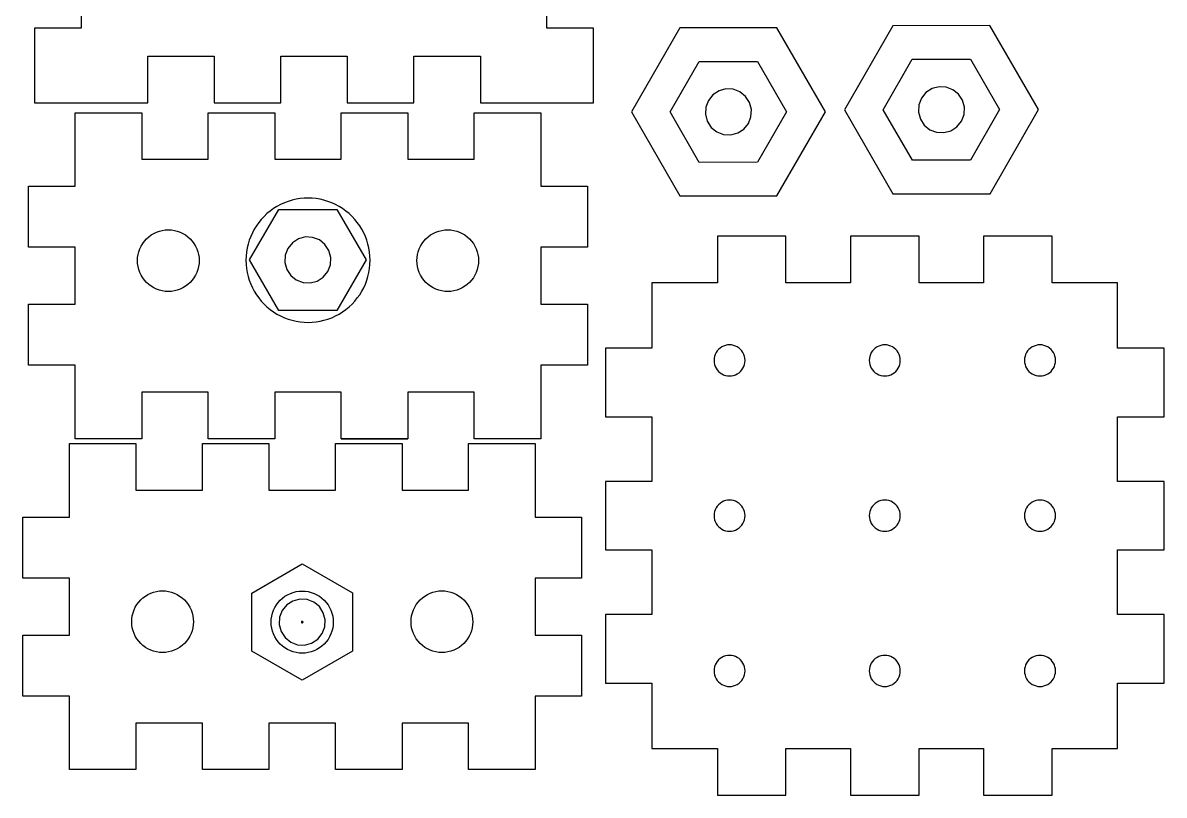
# Model space of a CAD drawing. Extents: x 67 to 159, y 20 to 129.
# Drawn here: x 67.1 to 158.7, y 20.2 to 82.2 of the extents above; entities that cross this region are included whole.
import ezdxf

# ---------------------------------------------------------------- set-up
doc = ezdxf.new("R2010")
doc.units = 0
doc.layers.add('Default', color=7, linetype='CONTINUOUS')

msp = doc.modelspace()

# ---------------------------------------------------------------- linework, layer by layer
at = {"layer": 'Default', "color": 7}
for points in [[(71.811983, 86.468115), (71.811983, 81.735785)], [(109.172663, 81.735785), (109.172663, 86.468115)], [(68.075914, 81.735785), (68.075914, 75.758064)], [(71.811983, 81.735785), (68.075914, 81.735785)], [(112.908729, 81.735785), (109.172663, 81.735785)], [(112.908729, 75.758064), (112.908729, 81.735785)], [(119.84101, 81.757315), (115.953478, 75.014205)], [(127.62447, 81.762172), (119.84101, 81.757318)], [(131.520413, 75.023933), (127.62447, 81.762172)], [(136.933511, 81.933545), (133.04599, 75.190441)], [(144.716974, 81.938414), (136.933511, 81.93356)], [(148.612905, 75.200155), (144.716974, 81.938414)], [(77.149206, 79.494122), (82.486489, 79.494122)], [(77.149206, 75.758064), (77.149206, 79.494122)], [(82.486489, 79.494122), (82.486489, 75.758064)], [(87.823703, 79.494122), (93.160943, 79.494122)], [(87.823706, 75.758064), (87.823703, 79.494122)], [(93.160943, 79.494122), (93.160946, 75.758064)], [(98.498155, 79.494122), (103.83544, 79.494122)], [(98.498155, 75.758064), (98.498155, 79.494122)], [(103.83544, 79.494122), (103.83544, 75.758064)], [(119.066869, 75.016147), (121.399396, 79.062011)], [(121.399396, 79.062011), (126.069463, 79.064946)], [(126.069463, 79.064938), (128.407036, 75.02198)], [(136.159381, 75.192402), (138.491894, 79.238244)], [(138.491894, 79.238236), (143.161964, 79.241171)], [(143.161964, 79.241162), (145.499526, 75.198213)], [(140.634666, 77.037501), (140.074941, 76.88715)], [(141.213479, 77.007532), (140.634666, 77.037501)], [(141.754685, 76.800169), (141.213479, 77.007532)], [(122.496526, 76.394929), (122.132079, 75.944294)], [(122.982434, 76.710925), (122.496526, 76.394929)], [(123.542143, 76.861251), (122.982434, 76.710925)], [(124.120969, 76.83129), (123.542143, 76.861251)], [(124.662167, 76.623927), (124.120969, 76.83129)], [(125.1128, 76.25948), (124.662167, 76.623927)], [(125.42879, 75.773564), (125.1128, 76.25948)], [(139.224599, 76.120541), (139.017237, 75.579335)], [(139.58905, 76.571179), (139.224599, 76.120541)], [(140.074941, 76.88715), (139.58905, 76.571179)], [(142.205323, 76.435715), (141.754685, 76.800169)], [(142.521291, 75.949828), (142.205323, 76.435715)], [(68.075914, 75.758064), (77.149206, 75.758064)], [(82.486489, 75.758064), (87.823706, 75.758064)], [(93.160946, 75.758064), (98.498155, 75.758064)], [(103.83544, 75.758064), (112.908729, 75.758064)], [(121.924719, 75.403096), (121.894735, 74.824255)], [(122.132079, 75.944294), (121.924719, 75.403096)], [(125.579132, 75.213883), (125.42879, 75.773564)], [(125.549158, 74.635034), (125.579132, 75.213883)], [(133.04599, 75.190441), (136.941921, 68.452182)], [(138.496946, 71.149453), (136.159384, 75.192402)], [(139.017237, 75.579335), (138.987268, 75.000522)], [(142.671645, 75.390102), (142.521291, 75.949828)], [(142.641676, 74.811287), (142.671645, 75.390102)], [(145.49952, 75.198213), (143.167015, 71.152366)], [(144.725384, 68.457059), (148.6129, 75.200155)], [(71.328882, 74.951369), (76.666102, 74.951369)], [(71.328882, 69.051494), (71.328882, 74.951369)], [(76.666102, 74.951369), (76.666102, 71.2153)], [(82.003387, 74.951369), (87.340596, 74.951369)], [(82.003387, 71.2153), (82.003387, 74.951369)], [(87.340596, 74.951369), (87.340596, 71.2153)], [(92.677824, 74.951369), (98.015053, 74.951369)], [(92.677824, 71.2153), (92.677824, 74.951369)], [(98.015053, 74.951369), (98.015053, 71.2153)], [(103.352273, 74.951369), (108.689558, 74.951369)], [(103.352273, 71.2153), (103.352273, 74.951369)], [(108.689558, 74.951369), (108.689558, 69.051494)], [(115.953475, 75.014205), (119.84942, 68.275949)], [(121.40442, 70.973198), (119.066858, 75.016147)], [(121.894735, 74.824255), (122.045103, 74.264558)], [(122.045103, 74.264558), (122.361071, 73.778653)], [(125.341798, 74.093836), (125.549158, 74.635034)], [(128.40703, 75.02198), (126.074514, 70.97611)], [(127.632881, 68.280818), (131.520404, 75.023933)], [(138.987268, 75.000522), (139.137619, 74.440797)], [(139.137619, 74.440797), (139.453586, 73.954906)], [(142.06986, 73.819445), (142.434313, 74.270083)], [(142.434313, 74.270083), (142.641676, 74.811287)], [(122.361071, 73.778653), (122.811704, 73.414206)], [(122.811704, 73.414206), (123.352901, 73.206846)], [(123.931751, 73.176871), (124.491434, 73.327213)], [(124.491434, 73.327213), (124.97735, 73.643201)], [(124.97735, 73.643201), (125.341798, 74.093836)], [(139.453586, 73.954906), (139.904227, 73.590455)], [(139.904227, 73.590455), (140.445431, 73.383093)], [(140.445431, 73.383093), (141.024246, 73.353123)], [(141.024246, 73.353123), (141.583972, 73.503475)], [(141.583972, 73.503475), (142.06986, 73.819445)], [(123.352901, 73.206846), (123.931751, 73.176871)], [(76.666102, 71.2153), (82.003387, 71.2153)], [(87.340596, 71.2153), (92.677824, 71.2153)], [(98.015053, 71.2153), (103.352273, 71.2153)], [(126.074514, 70.97611), (121.404425, 70.973203)], [(143.167015, 71.15238), (138.496937, 71.149445)], [(67.592813, 69.051494), (71.328882, 69.051494)], [(67.592813, 64.163472), (67.592813, 69.051494)], [(108.689558, 69.051494), (112.425627, 69.051494)], [(112.425627, 69.051494), (112.425627, 64.163472)], [(119.849415, 68.275949), (127.632881, 68.280803)], [(136.941921, 68.452196), (144.72539, 68.457079)], [(85.324705, 63.142028), (87.65721, 67.187879)], [(87.65721, 67.187884), (92.327299, 67.190791)], [(92.327299, 67.190797), (94.664872, 63.147842)], [(77.230809, 65.002655), (77.425895, 65.147364)], [(77.425895, 65.147364), (77.634243, 65.272214)], [(77.634243, 65.272214), (77.853797, 65.376074)], [(77.853797, 65.376074), (78.082507, 65.457896)], [(78.082507, 65.457896), (78.318129, 65.516926)], [(78.318129, 65.516926), (78.558422, 65.552542)], [(78.558422, 65.552531), (78.801017, 65.564497)], [(78.801017, 65.564497), (79.043612, 65.552531)], [(79.043612, 65.552542), (79.283902, 65.516926)], [(79.283902, 65.516926), (79.519524, 65.457896)], [(79.519524, 65.457896), (79.748234, 65.376074)], [(79.748234, 65.376074), (79.967789, 65.272214)], [(79.967789, 65.272214), (80.176139, 65.147364)], [(80.176139, 65.147364), (80.371222, 65.002655)], [(99.647215, 65.002655), (99.842301, 65.147364)], [(99.842301, 65.147364), (100.050649, 65.272214)], [(100.050649, 65.272214), (100.270206, 65.376074)], [(100.270206, 65.376074), (100.498913, 65.457896)], [(100.498913, 65.457896), (100.734535, 65.516926)], [(100.734535, 65.516926), (100.974828, 65.552542)], [(100.974828, 65.552531), (101.217423, 65.564497)], [(101.217423, 65.564497), (101.460018, 65.552531)], [(101.460018, 65.552542), (101.700311, 65.516926)], [(101.700311, 65.516926), (101.93593, 65.457896)], [(101.93593, 65.457896), (102.164578, 65.376074)], [(102.164578, 65.376074), (102.384197, 65.272214)], [(102.384197, 65.272214), (102.592545, 65.147364)], [(102.592545, 65.147364), (102.787631, 65.002655)], [(122.86175, 65.052081), (122.86175, 61.316012)], [(128.354703, 65.052081), (122.86175, 65.052081)], [(128.354703, 61.316012), (128.354703, 65.052081)], [(133.536249, 65.052081), (133.536249, 61.316012)], [(139.029157, 65.052081), (133.536249, 65.052081)], [(139.029157, 61.316012), (139.029157, 65.052081)], [(144.210698, 65.052081), (144.210698, 61.316012)], [(149.703651, 65.052081), (144.210698, 65.052081)], [(149.703651, 61.316012), (149.703651, 65.052081)], [(71.328882, 64.163472), (67.592813, 64.163472)], [(71.328882, 59.58679), (71.328882, 64.163472)], [(76.514295, 64.036509), (76.618155, 64.256126)], [(76.618155, 64.256126), (76.743002, 64.464474)], [(76.743002, 64.464474), (76.887714, 64.65956)], [(76.887714, 64.65956), (77.050793, 64.839513)], [(77.050793, 64.839513), (77.230809, 65.002655)], [(80.371222, 65.002655), (80.551176, 64.839513)], [(80.551176, 64.839513), (80.714317, 64.65956)], [(80.714317, 64.65956), (80.859029, 64.464474)], [(80.859029, 64.464474), (80.983876, 64.256126)], [(80.983876, 64.256126), (81.087739, 64.036509)], [(88.754391, 64.520805), (88.389938, 64.070164)], [(89.24029, 64.836767), (88.754391, 64.520805)], [(89.799987, 64.987135), (89.24029, 64.836767)], [(90.378831, 64.957149), (89.799987, 64.987135)], [(90.920029, 64.749789), (90.378831, 64.957149)], [(91.370661, 64.385341), (90.920029, 64.749789)], [(91.686657, 63.899437), (91.370661, 64.385341)], [(98.9307, 64.036509), (99.034502, 64.256126)], [(99.034502, 64.256126), (99.159411, 64.464474)], [(99.159411, 64.464474), (99.30412, 64.65956)], [(99.30412, 64.65956), (99.467199, 64.839513)], [(99.467199, 64.839513), (99.647215, 65.002655)], [(102.787631, 65.002655), (102.967585, 64.839513)], [(102.967585, 64.839513), (103.130726, 64.65956)], [(103.130726, 64.65956), (103.275435, 64.464474)], [(103.275435, 64.464474), (103.400282, 64.256126)], [(103.400282, 64.256126), (103.504145, 64.036509)], [(108.689558, 64.163472), (108.689558, 59.58679)], [(112.425627, 64.163472), (108.689558, 64.163472)], [(76.325872, 63.089352), (76.337753, 63.331947)], [(76.337765, 63.331947), (76.373443, 63.572239)], [(76.373443, 63.572239), (76.432473, 63.807861)], [(76.432473, 63.807861), (76.514295, 64.036509)], [(81.087739, 64.036509), (81.169559, 63.807861)], [(81.169559, 63.807861), (81.228588, 63.572239)], [(81.228588, 63.572239), (81.264267, 63.331947)], [(81.264278, 63.331947), (81.27616, 63.089352)], [(88.182575, 63.528961), (88.152617, 62.95014)], [(88.389938, 64.070164), (88.182575, 63.528961)], [(91.836983, 63.339725), (91.686657, 63.899437)], [(91.807025, 62.760907), (91.836983, 63.339725)], [(98.742278, 63.089352), (98.754159, 63.331947)], [(98.75417, 63.331947), (98.78979, 63.572239)], [(98.78979, 63.572239), (98.848819, 63.807861)], [(98.848819, 63.807861), (98.9307, 64.036509)], [(103.504145, 64.036509), (103.585964, 63.807861)], [(103.585964, 63.807861), (103.644994, 63.572239)], [(103.644994, 63.572239), (103.680613, 63.331947)], [(103.680602, 63.331947), (103.692568, 63.089352)], [(76.337753, 62.846756), (76.325872, 63.089352)], [(76.373443, 62.606467), (76.337765, 62.846756)], [(76.432473, 62.370845), (76.373443, 62.606467)], [(76.514295, 62.142135), (76.432473, 62.370845)], [(81.169559, 62.370845), (81.087739, 62.142135)], [(81.228588, 62.606467), (81.169559, 62.370845)], [(81.264267, 62.846756), (81.228588, 62.606467)], [(81.27616, 63.089352), (81.264278, 62.846756)], [(87.66229, 59.099074), (85.324716, 63.142028)], [(88.152617, 62.95014), (88.302943, 62.390431)], [(88.302943, 62.390431), (88.618938, 61.904523)], [(91.599662, 62.219701), (91.807025, 62.760907)], [(94.664883, 63.147842), (92.332379, 59.101995)], [(94.990636, 63.120469), (94.990636, 63.120469)], [(98.754159, 62.846756), (98.742278, 63.089352)], [(98.78979, 62.606467), (98.75417, 62.846756)], [(98.848819, 62.370845), (98.78979, 62.606467)], [(98.9307, 62.142135), (98.848819, 62.370845)], [(103.585964, 62.370845), (103.504145, 62.142135)], [(103.644994, 62.606467), (103.585964, 62.370845)], [(103.680613, 62.846756), (103.644994, 62.606467)], [(103.692568, 63.089352), (103.680602, 62.846756)], [(76.618155, 61.92258), (76.514295, 62.142135)], [(76.743002, 61.714229), (76.618155, 61.92258)], [(76.887714, 61.519146), (76.743002, 61.714229)], [(77.050793, 61.339131), (76.887714, 61.519146)], [(80.714317, 61.519146), (80.551176, 61.339131)], [(80.859029, 61.714229), (80.714317, 61.519146)], [(80.983876, 61.92258), (80.859029, 61.714229)], [(81.087739, 62.142135), (80.983876, 61.92258)], [(88.618938, 61.904523), (89.069571, 61.540076)], [(89.069571, 61.540076), (89.610769, 61.332716)], [(90.189612, 61.302733), (90.74931, 61.453101)], [(90.74931, 61.453101), (91.235209, 61.769062)], [(91.235209, 61.769062), (91.599662, 62.219701)], [(99.034502, 61.92258), (98.9307, 62.142135)], [(99.159411, 61.714229), (99.034502, 61.92258)], [(99.30412, 61.519146), (99.159411, 61.714229)], [(99.467199, 61.339131), (99.30412, 61.519146)], [(103.130726, 61.519146), (102.967585, 61.339131)], [(103.275435, 61.714229), (103.130726, 61.519146)], [(103.400282, 61.92258), (103.275435, 61.714229)], [(103.504145, 62.142135), (103.400282, 61.92258)], [(77.230809, 61.176049), (77.050793, 61.339131)], [(77.425895, 61.031339), (77.230809, 61.176049)], [(77.634243, 60.90643), (77.425895, 61.031339)], [(77.853797, 60.802629), (77.634243, 60.90643)], [(78.082507, 60.720748), (77.853797, 60.802629)], [(78.318129, 60.66178), (78.082507, 60.720748)], [(78.558422, 60.626102), (78.318129, 60.66178)], [(78.801017, 60.614206), (78.558422, 60.626088)], [(79.043612, 60.626088), (78.801017, 60.614206)], [(79.283902, 60.66178), (79.043612, 60.626102)], [(79.519524, 60.720748), (79.283902, 60.66178)], [(79.748234, 60.802629), (79.519524, 60.720748)], [(79.967789, 60.90643), (79.748234, 60.802629)], [(80.176139, 61.031339), (79.967789, 60.90643)], [(80.371222, 61.176049), (80.176139, 61.031339)], [(80.551176, 61.339131), (80.371222, 61.176049)], [(89.610769, 61.332716), (90.189612, 61.302733)], [(99.647215, 61.176049), (99.467199, 61.339131)], [(99.842301, 61.031339), (99.647215, 61.176049)], [(100.050649, 60.90643), (99.842301, 61.031339)], [(100.270206, 60.802629), (100.050649, 60.90643)], [(100.498913, 60.720748), (100.270206, 60.802629)], [(100.734535, 60.66178), (100.498913, 60.720748)], [(100.974828, 60.626102), (100.734535, 60.66178)], [(101.217423, 60.614206), (100.974828, 60.626088)], [(101.460018, 60.626088), (101.217423, 60.614206)], [(101.700311, 60.66178), (101.460018, 60.626102)], [(101.93593, 60.720748), (101.700311, 60.66178)], [(102.164578, 60.802629), (101.93593, 60.720748)], [(102.384197, 60.90643), (102.164578, 60.802629)], [(102.592545, 61.031339), (102.384197, 60.90643)], [(102.787631, 61.176049), (102.592545, 61.031339)], [(102.967585, 61.339131), (102.787631, 61.176049)], [(117.602361, 61.316012), (117.602361, 56.056626)], [(122.86175, 61.316012), (117.602361, 61.316012)], [(133.536249, 61.316012), (128.354703, 61.316012)], [(144.210698, 61.316012), (139.029157, 61.316012)], [(154.96304, 61.316012), (149.703651, 61.316012)], [(154.96304, 56.056626), (154.96304, 61.316012)], [(67.592813, 59.58679), (71.328882, 59.58679)], [(67.592813, 54.698766), (67.592813, 59.58679)], [(108.689558, 59.58679), (112.425627, 59.58679)], [(112.425627, 59.58679), (112.425627, 54.698766)], [(92.332379, 59.101986), (87.66229, 59.099079)], [(113.866295, 56.056626), (113.866295, 50.563673)], [(117.602361, 56.056626), (113.866295, 56.056626)], [(158.699107, 56.056626), (154.96304, 56.056626)], [(158.699107, 50.563673), (158.699107, 56.056626)], [(125.074496, 55.089233), (125.074496, 55.089233)], [(137.528057, 55.089233), (137.528057, 55.089233)], [(149.981615, 55.089233), (149.981615, 55.089233)], [(71.328882, 54.698766), (67.592813, 54.698766)], [(71.328882, 48.798894), (71.328882, 54.698766)], [(108.689558, 54.698766), (108.689558, 48.798894)], [(112.425627, 54.698766), (108.689558, 54.698766)], [(76.666164, 52.53496), (76.666164, 48.798894)], [(82.003387, 52.53496), (76.666164, 52.53496)], [(82.003387, 48.798894), (82.003387, 52.53496)], [(87.340616, 52.53496), (87.340616, 48.798894)], [(92.677844, 52.53496), (87.340616, 52.53496)], [(92.677844, 48.798894), (92.677844, 52.53496)], [(98.015053, 52.53496), (98.015053, 48.798894)], [(103.352335, 52.53496), (98.015053, 52.53496)], [(103.352335, 48.798894), (103.352335, 52.53496)], [(113.866295, 50.563673), (117.602361, 50.563673)], [(117.602361, 50.563673), (117.602361, 45.382132)], [(154.96304, 50.563673), (158.699107, 50.563673)], [(154.96304, 45.382126), (154.96304, 50.563673)], [(76.666164, 48.798894), (71.328882, 48.798894)], [(87.340616, 48.798894), (82.003387, 48.798894)], [(98.015053, 48.798894), (92.677844, 48.798894)], [(92.677844, 48.798894), (98.015053, 48.798894)], [(108.689558, 48.798894), (103.352335, 48.798894)], [(70.863638, 48.421232), (76.200861, 48.421232)], [(70.863638, 42.521358), (70.863638, 48.421232)], [(76.200861, 48.421232), (76.200861, 44.685164)], [(81.538143, 48.421232), (86.875355, 48.421232)], [(81.538143, 44.685164), (81.538143, 48.421232)], [(86.875355, 48.421232), (86.875355, 44.685164)], [(92.212581, 48.421232), (97.549809, 48.421232)], [(92.212581, 44.685164), (92.212581, 48.421232)], [(97.549809, 48.421232), (97.549809, 44.685164)], [(102.887032, 48.421232), (108.224317, 48.421232)], [(102.887032, 44.685164), (102.887032, 48.421232)], [(108.224317, 48.421232), (108.224317, 42.521358)], [(113.866295, 45.382132), (113.866295, 39.889221)], [(117.602361, 45.382132), (113.866295, 45.382132)], [(158.699107, 45.382126), (154.96304, 45.382126)], [(158.699107, 39.889216), (158.699107, 45.382126)], [(76.200861, 44.685164), (81.538143, 44.685164)], [(86.875355, 44.685164), (92.212581, 44.685164)], [(97.549809, 44.685164), (102.887032, 44.685164)], [(67.127572, 42.521358), (70.863638, 42.521358)], [(67.127572, 37.633336), (67.127572, 42.521358)], [(108.224317, 42.521358), (111.960383, 42.521358)], [(111.960383, 42.521358), (111.960383, 37.633336)], [(125.074496, 42.635675), (125.074496, 42.635675)], [(137.528057, 42.635675), (137.528057, 42.635675)], [(149.981615, 42.635675), (149.981615, 42.635675)], [(113.866295, 39.889221), (117.602361, 39.889221)], [(117.602361, 39.889221), (117.602361, 34.707675)], [(154.96304, 39.889216), (158.699107, 39.889216)], [(154.96304, 34.707675), (154.96304, 39.889216)], [(85.498102, 36.432165), (89.541056, 38.769738)], [(89.541056, 38.769737), (93.586904, 36.437234)], [(70.863638, 37.633336), (67.127572, 37.633336)], [(70.863638, 33.056653), (70.863638, 37.633336)], [(108.224317, 37.633336), (108.224317, 33.056653)], [(111.960383, 37.633336), (108.224317, 37.633336)], [(76.42247, 35.70098), (76.585549, 35.880996)], [(76.585549, 35.880996), (76.765568, 36.044075)], [(76.765568, 36.044075), (76.960651, 36.188785)], [(76.960651, 36.188785), (77.168999, 36.313694)], [(77.168999, 36.313694), (77.388556, 36.417495)], [(77.388556, 36.417495), (77.617266, 36.499377)], [(77.617266, 36.499377), (77.852888, 36.558345)], [(77.852888, 36.558345), (78.093178, 36.594024)], [(78.093178, 36.594024), (78.335773, 36.605917)], [(78.335773, 36.605917), (78.578369, 36.594024)], [(78.578369, 36.594024), (78.818661, 36.558345)], [(78.818661, 36.558345), (79.054283, 36.499377)], [(79.054283, 36.499377), (79.282993, 36.417495)], [(79.282993, 36.417495), (79.502548, 36.313694)], [(79.502548, 36.313694), (79.710895, 36.188785)], [(79.710895, 36.188785), (79.905981, 36.044075)], [(79.905981, 36.044075), (80.085935, 35.880996)], [(80.085935, 35.880996), (80.249076, 35.70098)], [(85.501014, 31.762076), (85.498107, 36.432165)], [(87.618621, 35.679746), (87.782775, 35.860821)], [(87.782775, 35.860821), (87.963883, 36.025021)], [(87.963883, 36.025021), (88.160205, 36.170603)], [(88.160205, 36.170603), (88.369862, 36.29626)], [(88.789465, 35.791512), (88.30356, 35.475516)], [(88.369862, 36.29626), (88.590814, 36.400745)], [(88.590814, 36.400745), (88.820955, 36.483125)], [(89.349174, 35.941838), (88.789465, 35.791512)], [(88.820955, 36.483125), (89.058061, 36.542529)], [(89.058061, 36.542529), (89.299841, 36.578395)], [(89.299841, 36.578395), (89.543977, 36.59035)], [(89.927994, 35.91188), (89.349174, 35.941838)], [(89.543977, 36.59035), (89.788094, 36.578395)], [(89.788094, 36.578395), (90.029874, 36.542529)], [(90.469201, 35.704516), (89.927994, 35.91188)], [(90.029874, 36.542529), (90.26698, 36.483125)], [(90.26698, 36.483125), (90.497124, 36.400745)], [(90.497124, 36.400745), (90.718073, 36.29626)], [(90.718073, 36.29626), (90.92773, 36.170603)], [(90.92773, 36.170603), (91.124055, 36.025021)], [(91.124055, 36.025021), (91.30516, 35.860821)], [(91.30516, 35.860821), (91.469317, 35.679746)], [(93.586912, 36.437234), (93.589819, 31.767145)], [(98.838879, 35.70098), (99.001958, 35.880996)], [(99.001958, 35.880996), (99.181974, 36.044075)], [(99.181974, 36.044075), (99.37706, 36.188785)], [(99.37706, 36.188785), (99.585407, 36.313694)], [(99.585407, 36.313694), (99.804962, 36.417495)], [(99.804962, 36.417495), (100.033672, 36.499377)], [(100.033672, 36.499377), (100.269294, 36.558345)], [(100.269294, 36.558345), (100.509586, 36.594024)], [(100.509586, 36.594024), (100.752182, 36.605917)], [(100.752182, 36.605917), (100.994777, 36.594024)], [(100.994777, 36.594024), (101.235067, 36.558345)], [(101.235067, 36.558345), (101.470689, 36.499377)], [(101.470689, 36.499377), (101.699337, 36.417495)], [(101.699337, 36.417495), (101.918953, 36.313694)], [(101.918953, 36.313694), (102.127304, 36.188785)], [(102.127304, 36.188785), (102.322387, 36.044075)], [(102.322387, 36.044075), (102.502341, 35.880996)], [(102.502341, 35.880996), (102.665485, 35.70098)], [(75.908202, 34.613659), (75.967232, 34.849281)], [(75.967232, 34.849281), (76.049051, 35.07799)], [(76.049051, 35.07799), (76.152914, 35.297546)], [(76.152914, 35.297546), (76.277761, 35.505894)], [(76.277761, 35.505894), (76.42247, 35.70098)], [(80.249076, 35.70098), (80.393786, 35.505894)], [(80.393786, 35.505894), (80.518635, 35.297546)], [(80.518635, 35.297546), (80.622496, 35.07799)], [(80.622496, 35.07799), (80.704317, 34.849281)], [(80.704317, 34.849281), (80.763347, 34.613659)], [(87.101124, 34.585576), (87.160509, 34.822692)], [(87.160509, 34.822692), (87.242853, 35.052834)], [(87.242853, 35.052834), (87.347363, 35.27376)], [(87.347363, 35.27376), (87.473025, 35.483416)], [(87.473025, 35.483416), (87.618621, 35.679746)], [(87.939112, 35.024882), (87.731752, 34.483685)], [(88.30356, 35.475516), (87.939112, 35.024882)], [(90.919839, 35.340064), (90.469201, 35.704516)], [(91.235801, 34.854164), (90.919839, 35.340064)], [(91.386169, 34.294466), (91.235801, 34.854164)], [(91.469317, 35.679746), (91.61491, 35.483416)], [(91.61491, 35.483416), (91.740572, 35.27376)], [(91.740572, 35.27376), (91.845085, 35.052834)], [(91.845085, 35.052834), (91.927426, 34.822692)], [(91.927426, 34.822692), (91.986811, 34.585576)], [(98.324546, 34.613659), (98.383575, 34.849281)], [(98.383575, 34.849281), (98.465459, 35.07799)], [(98.465459, 35.07799), (98.569258, 35.297546)], [(98.569258, 35.297546), (98.694167, 35.505894)], [(98.694167, 35.505894), (98.838879, 35.70098)], [(102.665485, 35.70098), (102.810194, 35.505894)], [(102.810194, 35.505894), (102.935041, 35.297546)], [(102.935041, 35.297546), (103.038904, 35.07799)], [(103.038904, 35.07799), (103.120723, 34.849281)], [(103.120723, 34.849281), (103.179753, 34.613659)], [(75.860628, 34.130772), (75.872509, 34.373368)], [(75.872509, 33.888177), (75.860628, 34.130772)], [(75.872523, 34.373368), (75.908202, 34.613659)], [(75.908202, 33.647886), (75.872523, 33.888177)], [(80.763347, 34.613659), (80.799026, 34.373368)], [(80.799026, 33.888177), (80.763347, 33.647886)], [(80.799037, 34.373368), (80.810918, 34.130772)], [(80.810918, 34.130772), (80.799037, 33.888177)], [(87.053265, 34.099638), (87.065259, 34.34379)], [(87.065259, 33.855549), (87.053265, 34.099638)], [(87.065259, 34.34379), (87.101124, 34.585576)], [(87.731752, 34.483685), (87.701766, 33.904842)], [(87.701766, 33.904842), (87.852134, 33.345144)], [(89.543969, 34.17021), (89.543969, 34.17021), (89.543969, 34.17021)], [(91.356186, 33.715624), (91.386169, 34.294466)], [(91.986811, 34.585576), (92.022679, 34.34379)], [(92.022682, 34.34379), (92.034676, 34.099638)], [(92.034676, 34.099638), (92.022682, 33.855549)], [(98.277037, 34.130772), (98.288918, 34.373368)], [(98.288918, 33.888177), (98.277037, 34.130772)], [(98.288929, 34.373368), (98.324546, 34.613659)], [(98.324546, 33.647886), (98.288929, 33.888177)], [(103.179753, 34.613659), (103.215369, 34.373368)], [(103.215369, 33.888177), (103.179753, 33.647886)], [(103.215361, 34.373368), (103.227327, 34.130772)], [(103.227327, 34.130772), (103.215361, 33.888177)], [(113.866295, 34.707675), (113.866295, 29.214722)], [(117.602361, 34.707675), (113.866295, 34.707675)], [(158.699107, 34.707675), (154.96304, 34.707675)], [(158.699107, 29.214722), (158.699107, 34.707675)], [(67.127572, 33.056653), (70.863638, 33.056653)], [(67.127572, 28.168631), (67.127572, 33.056653)], [(75.967232, 33.412264), (75.908202, 33.647886)], [(76.049051, 33.183617), (75.967232, 33.412264)], [(76.152914, 32.963998), (76.049051, 33.183617)], [(80.622496, 33.183617), (80.518635, 32.963998)], [(80.704317, 33.412264), (80.622496, 33.183617)], [(80.763347, 33.647886), (80.704317, 33.412264)], [(87.101124, 33.613763), (87.065259, 33.855549)], [(87.160509, 33.376647), (87.101124, 33.613763)], [(87.242853, 33.146505), (87.160509, 33.376647)], [(87.347363, 32.925517), (87.242853, 33.146505)], [(87.852134, 33.345144), (88.168096, 32.859244)], [(90.784375, 32.723792), (91.148826, 33.174426)], [(91.148826, 33.174426), (91.356186, 33.715624)], [(91.845085, 33.146505), (91.740572, 32.925517)], [(91.927426, 33.376647), (91.845085, 33.146505)], [(91.986811, 33.613763), (91.927426, 33.376647)], [(92.022679, 33.855549), (91.986811, 33.613763)], [(98.383575, 33.412264), (98.324546, 33.647886)], [(98.465459, 33.183617), (98.383575, 33.412264)], [(98.569258, 32.963998), (98.465459, 33.183617)], [(103.038904, 33.183617), (102.935041, 32.963998)], [(103.120723, 33.412264), (103.038904, 33.183617)], [(103.179753, 33.647886), (103.120723, 33.412264)], [(108.224317, 33.056653), (111.960383, 33.056653)], [(111.960383, 33.056653), (111.960383, 28.168631)], [(76.277761, 32.75565), (76.152914, 32.963998)], [(76.42247, 32.560565), (76.277761, 32.75565)], [(76.585549, 32.380611), (76.42247, 32.560565)], [(76.765568, 32.21747), (76.585549, 32.380611)], [(76.960651, 32.072759), (76.765568, 32.21747)], [(77.168999, 31.947912), (76.960651, 32.072759)], [(79.710895, 32.072759), (79.502548, 31.947912)], [(79.905981, 32.21747), (79.710895, 32.072759)], [(80.085935, 32.380611), (79.905981, 32.21747)], [(80.249076, 32.560565), (80.085935, 32.380611)], [(80.393786, 32.75565), (80.249076, 32.560565)], [(80.518635, 32.963998), (80.393786, 32.75565)], [(87.473025, 32.715861), (87.347363, 32.925517)], [(87.618621, 32.519531), (87.473025, 32.715861)], [(87.782775, 32.338456), (87.618621, 32.519531)], [(87.963883, 32.174318), (87.782775, 32.338456)], [(88.160205, 32.028674), (87.963883, 32.174318)], [(88.168096, 32.859244), (88.618737, 32.494792)], [(88.618737, 32.494792), (89.159941, 32.287428)], [(89.159941, 32.287428), (89.738762, 32.25747)], [(89.738762, 32.25747), (90.29847, 32.407796)], [(90.29847, 32.407796), (90.784375, 32.723792)], [(91.124055, 32.174318), (90.92773, 32.028674)], [(91.30516, 32.338456), (91.124055, 32.174318)], [(91.469317, 32.519531), (91.30516, 32.338456)], [(91.61491, 32.715861), (91.469317, 32.519531)], [(91.740572, 32.925517), (91.61491, 32.715861)], [(98.694167, 32.75565), (98.569258, 32.963998)], [(98.838879, 32.560565), (98.694167, 32.75565)], [(99.001958, 32.380611), (98.838879, 32.560565)], [(99.181974, 32.21747), (99.001958, 32.380611)], [(99.37706, 32.072759), (99.181974, 32.21747)], [(99.585407, 31.947912), (99.37706, 32.072759)], [(102.127304, 32.072759), (101.918953, 31.947912)], [(102.322387, 32.21747), (102.127304, 32.072759)], [(102.502341, 32.380611), (102.322387, 32.21747)], [(102.665485, 32.560565), (102.502341, 32.380611)], [(102.810194, 32.75565), (102.665485, 32.560565)], [(102.935041, 32.963998), (102.810194, 32.75565)], [(77.388556, 31.84405), (77.168999, 31.947912)], [(77.617266, 31.76223), (77.388556, 31.84405)], [(77.852888, 31.7032), (77.617266, 31.76223)], [(78.093178, 31.667583), (77.852888, 31.7032)], [(78.335773, 31.655627), (78.093178, 31.667582)], [(78.578369, 31.667582), (78.335773, 31.655627)], [(78.818661, 31.7032), (78.578369, 31.667583)], [(79.054283, 31.76223), (78.818661, 31.7032)], [(79.282993, 31.84405), (79.054283, 31.76223)], [(79.502548, 31.947912), (79.282993, 31.84405)], [(89.546867, 29.429573), (85.50102, 31.762076)], [(88.369862, 31.903017), (88.160205, 32.028674)], [(88.590814, 31.798532), (88.369862, 31.903017)], [(88.820955, 31.716214), (88.590814, 31.798532)], [(89.058061, 31.65681), (88.820955, 31.716214)], [(89.299841, 31.620944), (89.058061, 31.65681)], [(89.543977, 31.608927), (89.299841, 31.620944)], [(89.788094, 31.620944), (89.543977, 31.608927)], [(93.589825, 31.767145), (89.546867, 29.429571)], [(90.029874, 31.65681), (89.788094, 31.620944)], [(90.26698, 31.716214), (90.029874, 31.65681)], [(90.497124, 31.798532), (90.26698, 31.716214)], [(90.718073, 31.903017), (90.497124, 31.798532)], [(90.92773, 32.028674), (90.718073, 31.903017)], [(99.804962, 31.84405), (99.585407, 31.947912)], [(100.033672, 31.76223), (99.804962, 31.84405)], [(100.269294, 31.7032), (100.033672, 31.76223)], [(100.509586, 31.667583), (100.269294, 31.7032)], [(100.752182, 31.655627), (100.509586, 31.667582)], [(100.994777, 31.667582), (100.752182, 31.655627)], [(101.235067, 31.7032), (100.994777, 31.667583)], [(101.470689, 31.76223), (101.235067, 31.7032)], [(101.699337, 31.84405), (101.470689, 31.76223)], [(101.918953, 31.947912), (101.699337, 31.84405)], [(125.074496, 30.182114), (125.074496, 30.182114)], [(137.528057, 30.182114), (137.528057, 30.182114)], [(149.981615, 30.182114), (149.981615, 30.182114)], [(113.866295, 29.214722), (117.602361, 29.214722)], [(117.602361, 29.214722), (117.602361, 23.955335)], [(154.96304, 29.214722), (158.699107, 29.214722)], [(154.96304, 23.955335), (154.96304, 29.214722)], [(70.863638, 28.168631), (67.127572, 28.168631)], [(70.863638, 22.268757), (70.863638, 28.168631)], [(108.224317, 28.168631), (108.224317, 22.268757)], [(111.960383, 28.168631), (108.224317, 28.168631)], [(76.200923, 26.004825), (76.200923, 22.268757)], [(81.538143, 26.004825), (76.200923, 26.004825)], [(81.538143, 22.268757), (81.538143, 26.004825)], [(86.875372, 26.004825), (86.875372, 22.268757)], [(92.2126, 26.004825), (86.875372, 26.004825)], [(92.2126, 22.268757), (92.2126, 26.004825)], [(97.549809, 26.004825), (97.549809, 22.268757)], [(102.887094, 26.004825), (97.549809, 26.004825)], [(102.887094, 22.268757), (102.887094, 26.004825)], [(117.602361, 23.955335), (122.86175, 23.955335)], [(122.86175, 23.955335), (122.86175, 20.219266)], [(128.354703, 23.955335), (133.536241, 23.955335)], [(128.354703, 20.219266), (128.354703, 23.955335)], [(133.536241, 23.955335), (133.536241, 20.219266)], [(139.029152, 23.955335), (144.210698, 23.955335)], [(139.029152, 20.219266), (139.029152, 23.955335)], [(144.210698, 23.955335), (144.210698, 20.219266)], [(149.703651, 23.955335), (154.96304, 23.955335)], [(149.703651, 20.219266), (149.703651, 23.955335)], [(76.200923, 22.268757), (70.863638, 22.268757)], [(86.875372, 22.268757), (81.538143, 22.268757)], [(97.549809, 22.268757), (92.2126, 22.268757)], [(108.224317, 22.268757), (102.887094, 22.268757)], [(122.86175, 20.219266), (128.354703, 20.219266)], [(133.536241, 20.219266), (139.029152, 20.219266)], [(144.210698, 20.219266), (149.703651, 20.219266)]]:
    msp.add_lwpolyline(points, dxfattribs=at)
for points in [[(92.499924, 67.434509), (90.958666, 68.324355), (89.059757, 68.324355), (87.5185, 67.434509)], [(87.5185, 67.434509), (85.977242, 66.544663), (85.027787, 64.900161), (85.027787, 63.120469)], [(94.990636, 63.120469), (94.990636, 64.900161), (94.041181, 66.544663), (92.499924, 67.434509)], [(85.027787, 63.120469), (85.027787, 61.340778), (85.977242, 59.696275), (87.5185, 58.80643)], [(92.499924, 58.80643), (94.041181, 59.696275), (94.990636, 61.340778), (94.990636, 63.120469)], [(87.5185, 58.80643), (89.059757, 57.916584), (90.958666, 57.916584), (92.499924, 58.80643)], [(123.206462, 56.167743), (122.821147, 55.945282), (122.583784, 55.534156), (122.583784, 55.089233)], [(124.451818, 56.167743), (124.066503, 56.390205), (123.591776, 56.390205), (123.206462, 56.167743)], [(125.074496, 55.089233), (125.074496, 55.534156), (124.837133, 55.945282), (124.451818, 56.167743)], [(135.660022, 56.167743), (135.274708, 55.945282), (135.037344, 55.534156), (135.037344, 55.089233)], [(136.905379, 56.167743), (136.520064, 56.390205), (136.045337, 56.390205), (135.660022, 56.167743)], [(137.528057, 55.089233), (137.528057, 55.534156), (137.290693, 55.945282), (136.905379, 56.167743)], [(148.113098, 56.16914), (147.727538, 55.946306), (147.490305, 55.534555), (147.490905, 55.089233)], [(149.359422, 56.16914), (148.973862, 56.391975), (148.498658, 56.391975), (148.113098, 56.16914)], [(149.981615, 55.089233), (149.982215, 55.534555), (149.744982, 55.946306), (149.359422, 56.16914)], [(122.583784, 55.089233), (122.583784, 54.64431), (122.821147, 54.233184), (123.206462, 54.010723)], [(124.451818, 54.010723), (124.837133, 54.233184), (125.074496, 54.64431), (125.074496, 55.089233)], [(135.037344, 55.089233), (135.037344, 54.64431), (135.274708, 54.233184), (135.660022, 54.010723)], [(136.905379, 54.010723), (137.290693, 54.233184), (137.528057, 54.64431), (137.528057, 55.089233)], [(147.490905, 55.089233), (147.490305, 54.643911), (147.727538, 54.23216), (148.113098, 54.009326)], [(149.359422, 54.009326), (149.744982, 54.23216), (149.982215, 54.643911), (149.981615, 55.089233)], [(123.206462, 54.010723), (123.591776, 53.788261), (124.066503, 53.788261), (124.451818, 54.010723)], [(135.660022, 54.010723), (136.045337, 53.788261), (136.520064, 53.788261), (136.905379, 54.010723)], [(148.113098, 54.009326), (148.498658, 53.786492), (148.973862, 53.786492), (149.359422, 54.009326)], [(123.206462, 43.714185), (122.821147, 43.491724), (122.583784, 43.080598), (122.583784, 42.635675)], [(124.451818, 43.714185), (124.066503, 43.936647), (123.591776, 43.936647), (123.206462, 43.714185)], [(125.074496, 42.635675), (125.074496, 43.080598), (124.837133, 43.491724), (124.451818, 43.714185)], [(135.660022, 43.714185), (135.274708, 43.491724), (135.037344, 43.080598), (135.037344, 42.635675)], [(136.905379, 43.714185), (136.520064, 43.936647), (136.045337, 43.936647), (135.660022, 43.714185)], [(137.528057, 42.635675), (137.528057, 43.080598), (137.290693, 43.491724), (136.905379, 43.714185)], [(148.113098, 43.715582), (147.727538, 43.492748), (147.490305, 43.080997), (147.490905, 42.635675)], [(149.359422, 43.715582), (148.973862, 43.938417), (148.498658, 43.938417), (148.113098, 43.715582)], [(149.981615, 42.635675), (149.982215, 43.080997), (149.744982, 43.492748), (149.359422, 43.715582)], [(122.583784, 42.635675), (122.583784, 42.190752), (122.821147, 41.779626), (123.206462, 41.557165)], [(124.451818, 41.557165), (124.837133, 41.779626), (125.074496, 42.190752), (125.074496, 42.635675)], [(135.037344, 42.635675), (135.037344, 42.190752), (135.274708, 41.779626), (135.660022, 41.557165)], [(136.905379, 41.557165), (137.290693, 41.779626), (137.528057, 42.190752), (137.528057, 42.635675)], [(147.490905, 42.635675), (147.490305, 42.190353), (147.727538, 41.778602), (148.113098, 41.555768)], [(149.359422, 41.555768), (149.744982, 41.778602), (149.982215, 42.190353), (149.981615, 42.635675)], [(123.206462, 41.557165), (123.591776, 41.334703), (124.066503, 41.334703), (124.451818, 41.557165)], [(135.660022, 41.557165), (136.045337, 41.334703), (136.520064, 41.334703), (136.905379, 41.557165)], [(148.113098, 41.555768), (148.498658, 41.332934), (148.973862, 41.332934), (149.359422, 41.555768)], [(89.482866, 34.134932), (89.470263, 34.113102), (89.470263, 34.086206), (89.482866, 34.064376)], [(89.482866, 34.134932), (89.470263, 34.113102), (89.470263, 34.086206), (89.482866, 34.064376)], [(89.543969, 34.17021), (89.518762, 34.17021), (89.49547, 34.156762), (89.482866, 34.134932)], [(89.543969, 34.17021), (89.518762, 34.17021), (89.49547, 34.156762), (89.482866, 34.134932)], [(89.482866, 34.064376), (89.49547, 34.042546), (89.518762, 34.029098), (89.543969, 34.029098)], [(89.482866, 34.064376), (89.49547, 34.042546), (89.518762, 34.029098), (89.543969, 34.029098)], [(89.605072, 34.134932), (89.592468, 34.156762), (89.569176, 34.17021), (89.543969, 34.17021)], [(89.605072, 34.134932), (89.592468, 34.156762), (89.569176, 34.17021), (89.543969, 34.17021)], [(89.543969, 34.029098), (89.569176, 34.029098), (89.592468, 34.042546), (89.605072, 34.064376)], [(89.543969, 34.029098), (89.569176, 34.029098), (89.592468, 34.042546), (89.605072, 34.064376)], [(89.605072, 34.064376), (89.617675, 34.086206), (89.617675, 34.113102), (89.605072, 34.134932)], [(89.605072, 34.064376), (89.617675, 34.086206), (89.617675, 34.113102), (89.605072, 34.134932)], [(123.206462, 31.260625), (122.821147, 31.038163), (122.583784, 30.627037), (122.583784, 30.182114)], [(124.451818, 31.260625), (124.066503, 31.483086), (123.591776, 31.483086), (123.206462, 31.260625)], [(125.074496, 30.182114), (125.074496, 30.627037), (124.837133, 31.038163), (124.451818, 31.260625)], [(135.660022, 31.260625), (135.274708, 31.038163), (135.037344, 30.627037), (135.037344, 30.182114)], [(136.905379, 31.260625), (136.520064, 31.483086), (136.045337, 31.483086), (135.660022, 31.260625)], [(137.528057, 30.182114), (137.528057, 30.627037), (137.290693, 31.038163), (136.905379, 31.260625)], [(148.113098, 31.262022), (147.727538, 31.039187), (147.490305, 30.627436), (147.490905, 30.182114)], [(149.359422, 31.262022), (148.973862, 31.484856), (148.498658, 31.484856), (148.113098, 31.262022)], [(149.981615, 30.182114), (149.982215, 30.627436), (149.744982, 31.039187), (149.359422, 31.262022)], [(122.583784, 30.182114), (122.583784, 29.737191), (122.821147, 29.326066), (123.206462, 29.103604)], [(124.451818, 29.103604), (124.837133, 29.326066), (125.074496, 29.737191), (125.074496, 30.182114)], [(135.037344, 30.182114), (135.037344, 29.737191), (135.274708, 29.326066), (135.660022, 29.103604)], [(136.905379, 29.103604), (137.290693, 29.326066), (137.528057, 29.737191), (137.528057, 30.182114)], [(147.490905, 30.182114), (147.490305, 29.736793), (147.727538, 29.325041), (148.113098, 29.102207)], [(149.359422, 29.102207), (149.744982, 29.325041), (149.982215, 29.736793), (149.981615, 30.182114)], [(123.206462, 29.103604), (123.591776, 28.881143), (124.066503, 28.881143), (124.451818, 29.103604)], [(135.660022, 29.103604), (136.045337, 28.881143), (136.520064, 28.881143), (136.905379, 29.103604)], [(148.113098, 29.102207), (148.498658, 28.879373), (148.973862, 28.879373), (149.359422, 29.102207)]]:
    msp.add_open_spline(points, degree=3, dxfattribs=at)

doc.saveas('drawing.dxf')
